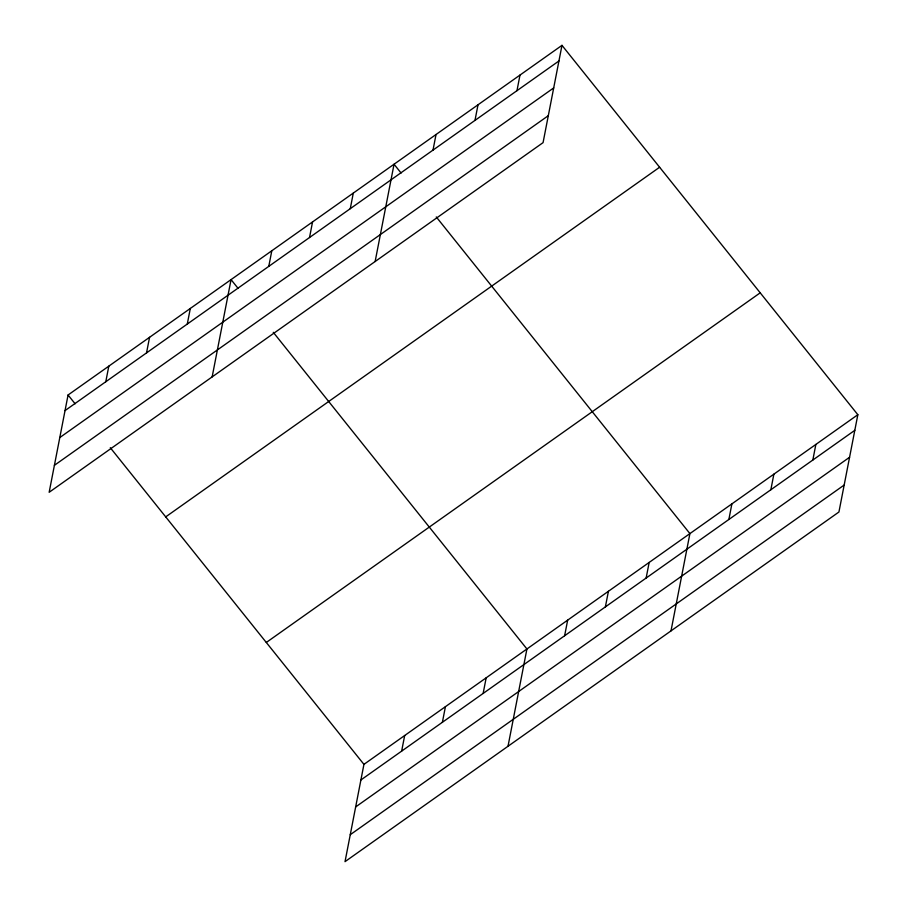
<?xml version="1.0" encoding="UTF-8"?>
<svg xmlns="http://www.w3.org/2000/svg" width="907" height="907" viewBox="0 0 907 907"><rect width="100%" height="100%" fill="white"/><g stroke="black" fill="none" stroke-linecap="round" stroke-linejoin="round"><path stroke-width="1.36" d="M561.977 45.35L68.07 394.998L49.159 492.286L543.066 142.637L561.977 45.35L857.841 414.714L838.93 512.002L345.023 861.65L363.934 764.363L857.841 414.714M105.779 381.756L108.817 366.145M146.526 352.914L149.564 337.302M187.284 324.06L190.311 308.459M212.147 376.893L231.058 279.617L238.099 288.392M268.778 266.375L271.805 250.763M309.525 237.532L312.552 221.92M350.272 208.678L353.299 193.078M375.135 261.511L394.046 164.235L401.087 173.01M433.002 150.12L436.029 134.508M474.985 120.393L478.012 104.793M516.967 90.677L519.994 75.066M401.642 751.121L404.681 735.52M442.389 722.278L445.428 706.678M483.136 693.436L486.175 677.824M508.011 746.268L526.922 648.981L273.279 332.325M564.63 635.739L567.669 620.139M605.377 606.896L608.416 591.285M646.135 578.054L649.163 562.442M670.999 630.887L689.91 533.599L436.267 216.943M728.865 519.484L731.892 503.884M770.848 489.769L773.875 474.157M812.831 460.042L815.858 444.441M65.032 410.599L558.95 60.962M59.794 437.559L553.712 87.911M54.397 465.325L548.316 115.677M165.698 516.888L659.616 167.239M266.295 642.473L760.202 292.825M360.895 779.975L854.802 430.326M355.657 806.924L849.564 457.275M350.261 834.701L844.168 485.052M68.07 394.998L75.111 403.785M110.291 447.707L363.934 764.363"/></g></svg>
